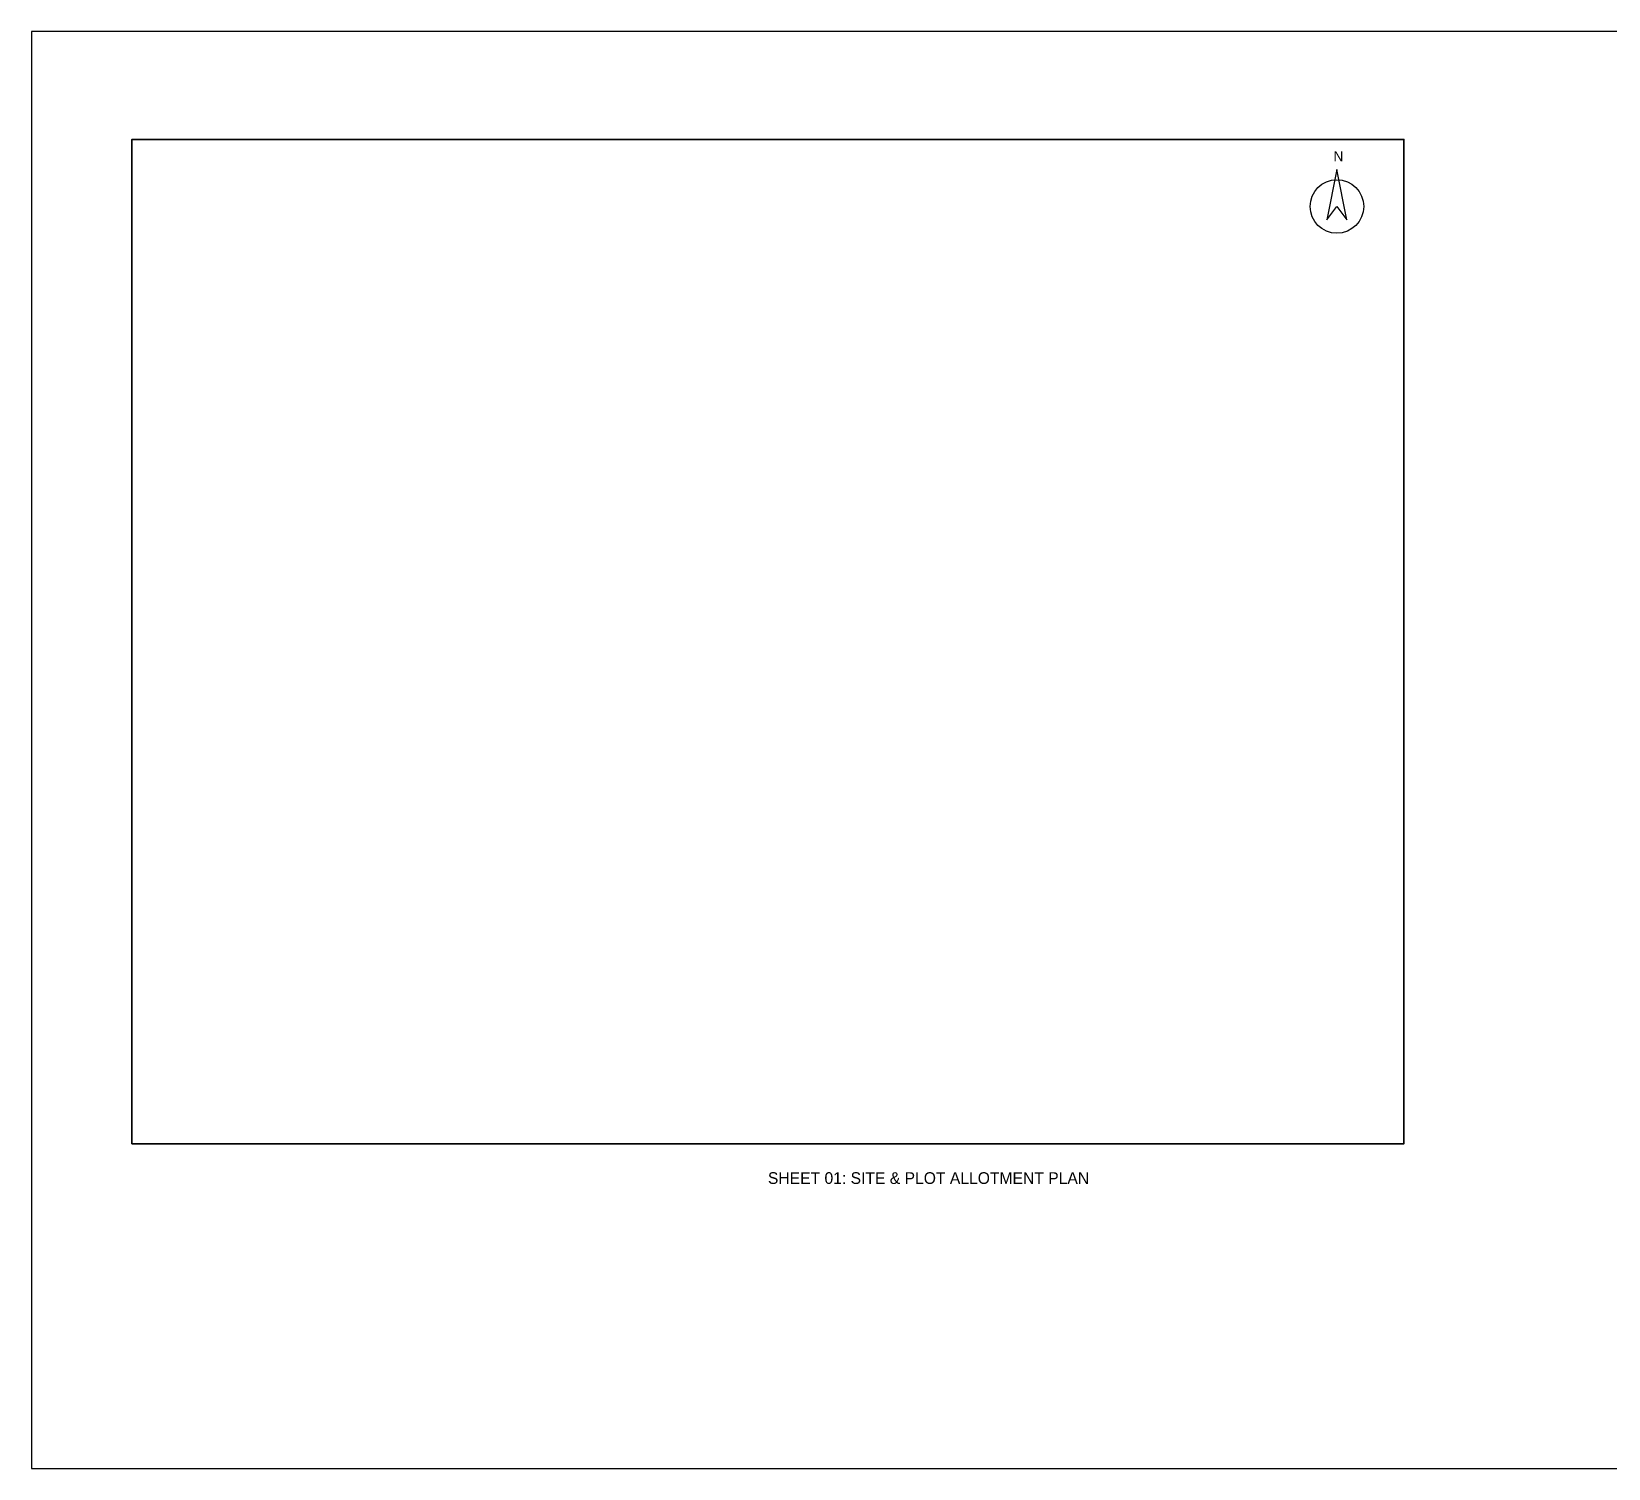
# Model space of a CAD drawing. Header units: millimetres. Extents: x -3000 to 91225, y -9700 to 33225.
# Drawn here: x -3000 to 44112, y -9700 to 33225 of the extents above; entities that cross this region are included whole.
import ezdxf

# ---------------------------------------------------------------- set-up
doc = ezdxf.new("R2010")
doc.units = ezdxf.units.MM
for name, color, linetype, lineweight in [('A-ANNO', 7, 'Continuous', 25), ('A-TEXT', 7, 'Continuous', 18), ('SITE', 3, 'Continuous', 35)]:
    doc.layers.add(name, color=color, linetype=linetype, lineweight=lineweight)

msp = doc.modelspace()

# ---------------------------------------------------------------- linework, layer by layer
at = {"layer": 'A-ANNO'}
for points in [[(-3000, -9700), (91225, -9700), (91225, 33225), (-3000, 33225)], [(36000, 29100), (35701, 27599), (36000, 28000), (36299, 27599)]]:
    msp.add_lwpolyline(points, close=True, dxfattribs=at)
msp.add_circle((36000, 28000), 800, dxfattribs=at)
at = {"layer": 'SITE'}
for points in [[(0, 30000), (38000, 30000), (38000, 0), (0, 0)], [(0, 0), (38000, 0), (38000, 30000), (0, 30000)]]:
    msp.add_lwpolyline(points, close=True, dxfattribs=at)

# ---------------------------------------------------------------- texts
at = {"layer": 'A-ANNO'}
msp.add_text('N', height=300, dxfattribs=at).set_placement((35900, 29350))
at = {"layer": 'A-TEXT'}
msp.add_text('SHEET 01: SITE & PLOT ALLOTMENT PLAN', height=350, dxfattribs=at).set_placement((19000, -1200))

doc.saveas('drawing.dxf')
